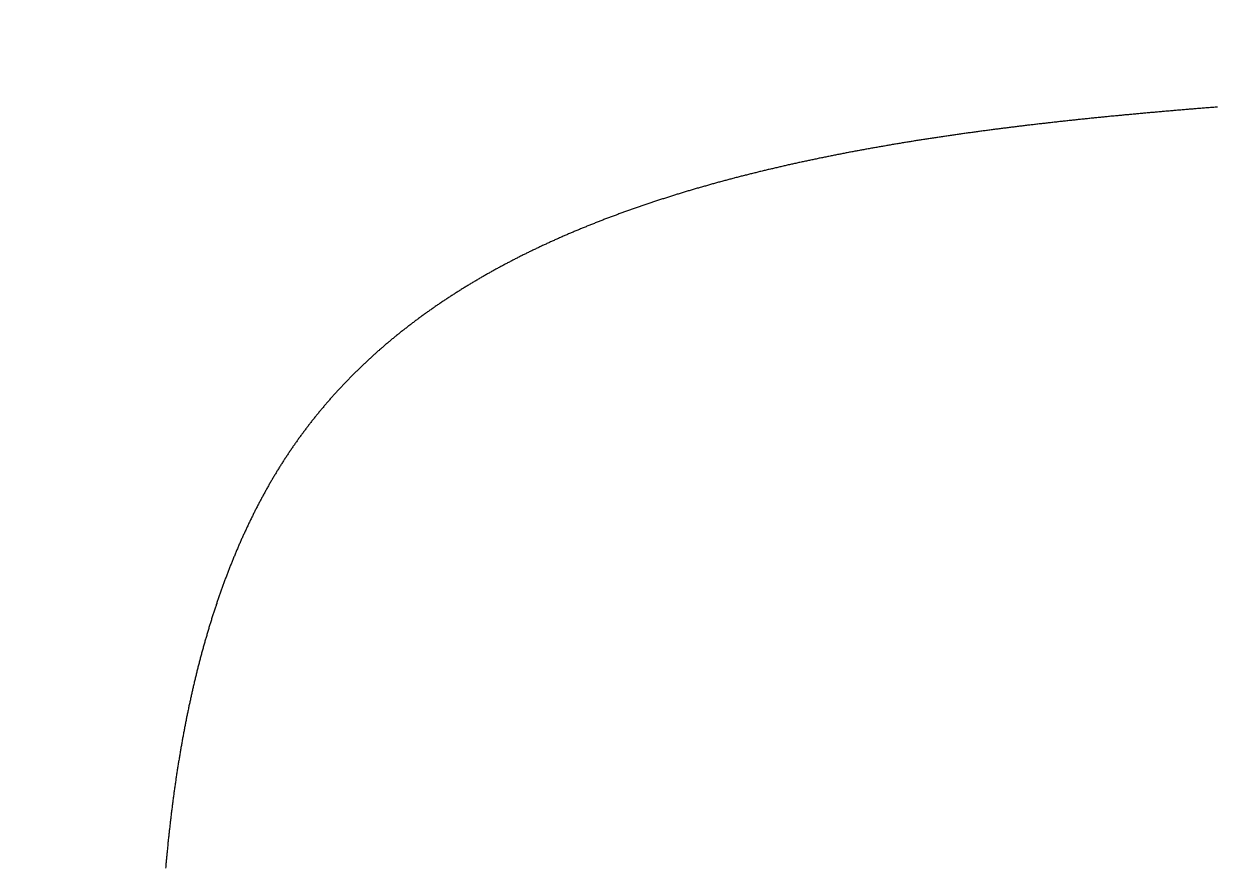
# Model space of a CAD drawing. Header units: millimetres. Extents: x 88 to 97873, y 32 to 55088.
# Drawn here: x 48986.452 to 48988.854, y 5112.467 to 5114.164 of the extents above; entities that cross this region are included whole.
import ezdxf

# ---------------------------------------------------------------- set-up
doc = ezdxf.new("R2010")
doc.units = ezdxf.units.MM
doc.header["$LTSCALE"] = 0.3

msp = doc.modelspace()

# ---------------------------------------------------------------- linework, layer by layer
msp.add_lwpolyline([(48988.8549, 5113.9963), (48988.8525, 5113.9961), (48988.8501, 5113.9959), (48988.8478, 5113.9957), (48988.8454, 5113.9955), (48988.843, 5113.9953), (48988.8407, 5113.9951), (48988.8383, 5113.995), (48988.8359, 5113.9948), (48988.8336, 5113.9946), (48988.8312, 5113.9944), (48988.8288, 5113.9942), (48988.8265, 5113.994), (48988.8241, 5113.9938), (48988.8217, 5113.9936), (48988.8194, 5113.9934), (48988.817, 5113.9933), (48988.8146, 5113.9931), (48988.8123, 5113.9929), (48988.8099, 5113.9927), (48988.8075, 5113.9925), (48988.8052, 5113.9923), (48988.8028, 5113.9921), (48988.8004, 5113.9919), (48988.7981, 5113.9917), (48988.7957, 5113.9915), (48988.7933, 5113.9913), (48988.791, 5113.9911), (48988.7886, 5113.9909), (48988.7862, 5113.9907), (48988.7839, 5113.9905), (48988.7815, 5113.9903), (48988.7791, 5113.9901), (48988.7768, 5113.9899), (48988.7744, 5113.9897), (48988.7721, 5113.9895), (48988.7697, 5113.9893), (48988.7673, 5113.9891), (48988.765, 5113.9889), (48988.7626, 5113.9887), (48988.7603, 5113.9885), (48988.7579, 5113.9883), (48988.7555, 5113.9881), (48988.7532, 5113.9879), (48988.7508, 5113.9877), (48988.7485, 5113.9875), (48988.7461, 5113.9873), (48988.7437, 5113.9871), (48988.7414, 5113.9869), (48988.739, 5113.9867), (48988.7367, 5113.9865), (48988.7343, 5113.9863), (48988.7319, 5113.9861), (48988.7296, 5113.9859), (48988.7272, 5113.9856), (48988.7249, 5113.9854), (48988.7225, 5113.9852), (48988.7202, 5113.985), (48988.7178, 5113.9848), (48988.7154, 5113.9846), (48988.7131, 5113.9844), (48988.7107, 5113.9842), (48988.7084, 5113.984), (48988.706, 5113.9837), (48988.7037, 5113.9835), (48988.7013, 5113.9833), (48988.699, 5113.9831), (48988.6966, 5113.9829), (48988.6943, 5113.9827), (48988.6919, 5113.9825), (48988.6896, 5113.9822), (48988.6872, 5113.982), (48988.6849, 5113.9818), (48988.6825, 5113.9816), (48988.6802, 5113.9814), (48988.6778, 5113.9811), (48988.6755, 5113.9809), (48988.6731, 5113.9807), (48988.6708, 5113.9805), (48988.6684, 5113.9803), (48988.6661, 5113.98), (48988.6637, 5113.9798), (48988.6614, 5113.9796), (48988.659, 5113.9794), (48988.6567, 5113.9791), (48988.6543, 5113.9789), (48988.652, 5113.9787), (48988.6496, 5113.9785), (48988.6473, 5113.9782), (48988.6449, 5113.978), (48988.6426, 5113.9778), (48988.6403, 5113.9776), (48988.6379, 5113.9773), (48988.6356, 5113.9771), (48988.6332, 5113.9769), (48988.6309, 5113.9766), (48988.6285, 5113.9764), (48988.6262, 5113.9762), (48988.6239, 5113.9759), (48988.6215, 5113.9757), (48988.6192, 5113.9755), (48988.6168, 5113.9752), (48988.6145, 5113.975), (48988.6122, 5113.9748), (48988.6098, 5113.9745), (48988.6075, 5113.9743), (48988.6051, 5113.9741), (48988.6028, 5113.9738), (48988.6005, 5113.9736), (48988.5981, 5113.9733), (48988.5958, 5113.9731), (48988.5935, 5113.9729), (48988.5911, 5113.9726), (48988.5888, 5113.9724), (48988.5865, 5113.9721), (48988.5841, 5113.9719), (48988.5818, 5113.9716), (48988.5795, 5113.9714), (48988.5771, 5113.9712), (48988.5748, 5113.9709), (48988.5725, 5113.9707), (48988.5701, 5113.9704), (48988.5678, 5113.9702), (48988.5655, 5113.9699), (48988.5631, 5113.9697), (48988.5608, 5113.9694), (48988.5585, 5113.9692), (48988.5561, 5113.9689), (48988.5538, 5113.9687), (48988.5515, 5113.9684), (48988.5492, 5113.9682), (48988.5468, 5113.9679), (48988.5445, 5113.9677), (48988.5422, 5113.9674), (48988.5399, 5113.9672), (48988.5375, 5113.9669), (48988.5352, 5113.9666), (48988.5329, 5113.9664), (48988.5306, 5113.9661), (48988.5282, 5113.9659), (48988.5259, 5113.9656), (48988.5236, 5113.9653), (48988.5213, 5113.9651), (48988.519, 5113.9648), (48988.5166, 5113.9646), (48988.5143, 5113.9643), (48988.512, 5113.964), (48988.5097, 5113.9638), (48988.5074, 5113.9635), (48988.5051, 5113.9632), (48988.5027, 5113.963), (48988.5004, 5113.9627), (48988.4981, 5113.9624), (48988.4958, 5113.9622), (48988.4935, 5113.9619), (48988.4912, 5113.9616), (48988.4888, 5113.9614), (48988.4865, 5113.9611), (48988.4842, 5113.9608), (48988.4819, 5113.9606), (48988.4796, 5113.9603), (48988.4773, 5113.96), (48988.475, 5113.9597), (48988.4727, 5113.9595), (48988.4704, 5113.9592), (48988.468, 5113.9589), (48988.4657, 5113.9586), (48988.4634, 5113.9583), (48988.4611, 5113.9581), (48988.4588, 5113.9578), (48988.4565, 5113.9575), (48988.4542, 5113.9572), (48988.4519, 5113.9569), (48988.4496, 5113.9567), (48988.4473, 5113.9564), (48988.445, 5113.9561), (48988.4427, 5113.9558), (48988.4404, 5113.9555), (48988.4381, 5113.9552), (48988.4358, 5113.955), (48988.4335, 5113.9547), (48988.4312, 5113.9544), (48988.4289, 5113.9541), (48988.4266, 5113.9538), (48988.4243, 5113.9535), (48988.422, 5113.9532), (48988.4197, 5113.9529), (48988.4174, 5113.9526), (48988.4151, 5113.9523), (48988.4128, 5113.952), (48988.4105, 5113.9517), (48988.4082, 5113.9515), (48988.4059, 5113.9512), (48988.4037, 5113.9509), (48988.4014, 5113.9506), (48988.3991, 5113.9503), (48988.3968, 5113.95), (48988.3945, 5113.9497), (48988.3922, 5113.9494), (48988.3899, 5113.9491), (48988.3876, 5113.9487), (48988.3853, 5113.9484), (48988.3831, 5113.9481), (48988.3808, 5113.9478), (48988.3785, 5113.9475), (48988.3762, 5113.9472), (48988.3739, 5113.9469), (48988.3716, 5113.9466), (48988.3694, 5113.9463), (48988.3671, 5113.946), (48988.3648, 5113.9457), (48988.3625, 5113.9454), (48988.3602, 5113.945), (48988.358, 5113.9447), (48988.3557, 5113.9444), (48988.3534, 5113.9441), (48988.3511, 5113.9438), (48988.3488, 5113.9435), (48988.3466, 5113.9432), (48988.3443, 5113.9428), (48988.342, 5113.9425), (48988.3398, 5113.9422), (48988.3375, 5113.9419), (48988.3352, 5113.9416), (48988.3329, 5113.9412), (48988.3307, 5113.9409), (48988.3284, 5113.9406), (48988.3261, 5113.9403), (48988.3239, 5113.9399), (48988.3216, 5113.9396), (48988.3193, 5113.9393), (48988.3171, 5113.9389), (48988.3148, 5113.9386), (48988.3125, 5113.9383), (48988.3103, 5113.938), (48988.308, 5113.9376), (48988.3057, 5113.9373), (48988.3035, 5113.937), (48988.3012, 5113.9366), (48988.299, 5113.9363), (48988.2967, 5113.9359), (48988.2944, 5113.9356), (48988.2922, 5113.9353), (48988.2899, 5113.9349), (48988.2877, 5113.9346), (48988.2854, 5113.9342), (48988.2832, 5113.9339), (48988.2809, 5113.9336), (48988.2787, 5113.9332), (48988.2764, 5113.9329), (48988.2742, 5113.9325), (48988.2719, 5113.9322), (48988.2697, 5113.9318), (48988.2674, 5113.9315), (48988.2652, 5113.9311), (48988.2629, 5113.9308), (48988.2607, 5113.9304), (48988.2584, 5113.9301), (48988.2562, 5113.9297), (48988.2539, 5113.9294), (48988.2517, 5113.929), (48988.2494, 5113.9287), (48988.2472, 5113.9283), (48988.245, 5113.928), (48988.2427, 5113.9276), (48988.2405, 5113.9272), (48988.2382, 5113.9269), (48988.236, 5113.9265), (48988.2338, 5113.9261), (48988.2315, 5113.9258), (48988.2293, 5113.9254), (48988.227, 5113.9251), (48988.2248, 5113.9247), (48988.2226, 5113.9243), (48988.2204, 5113.924), (48988.2181, 5113.9236), (48988.2159, 5113.9232), (48988.2137, 5113.9228), (48988.2114, 5113.9225), (48988.2092, 5113.9221), (48988.207, 5113.9217), (48988.2047, 5113.9214), (48988.2025, 5113.921), (48988.2003, 5113.9206), (48988.1981, 5113.9202), (48988.1958, 5113.9198), (48988.1936, 5113.9195), (48988.1914, 5113.9191), (48988.1892, 5113.9187), (48988.187, 5113.9183), (48988.1847, 5113.9179), (48988.1825, 5113.9176), (48988.1803, 5113.9172), (48988.1781, 5113.9168), (48988.1759, 5113.9164), (48988.1737, 5113.916), (48988.1715, 5113.9156), (48988.1692, 5113.9152), (48988.167, 5113.9148), (48988.1648, 5113.9144), (48988.1626, 5113.9141), (48988.1604, 5113.9137), (48988.1582, 5113.9133), (48988.156, 5113.9129), (48988.1538, 5113.9125), (48988.1516, 5113.9121), (48988.1494, 5113.9117), (48988.1472, 5113.9113), (48988.145, 5113.9109), (48988.1428, 5113.9105), (48988.1406, 5113.9101), (48988.1384, 5113.9097), (48988.1362, 5113.9093), (48988.134, 5113.9089), (48988.1318, 5113.9084), (48988.1296, 5113.908), (48988.1274, 5113.9076), (48988.1252, 5113.9072), (48988.123, 5113.9068), (48988.1208, 5113.9064), (48988.1186, 5113.906), (48988.1164, 5113.9056), (48988.1142, 5113.9052), (48988.112, 5113.9047), (48988.1098, 5113.9043), (48988.1076, 5113.9039), (48988.1055, 5113.9035), (48988.1033, 5113.9031), (48988.1011, 5113.9026), (48988.0989, 5113.9022), (48988.0967, 5113.9018), (48988.0945, 5113.9014), (48988.0924, 5113.9009), (48988.0902, 5113.9005), (48988.088, 5113.9001), (48988.0858, 5113.8997), (48988.0837, 5113.8992), (48988.0815, 5113.8988), (48988.0793, 5113.8984), (48988.0771, 5113.8979), (48988.075, 5113.8975), (48988.0728, 5113.8971), (48988.0706, 5113.8966), (48988.0684, 5113.8962), (48988.0663, 5113.8957), (48988.0641, 5113.8953), (48988.0619, 5113.8949), (48988.0598, 5113.8944), (48988.0576, 5113.894), (48988.0554, 5113.8935), (48988.0533, 5113.8931), (48988.0511, 5113.8926), (48988.049, 5113.8922), (48988.0468, 5113.8917), (48988.0446, 5113.8913), (48988.0425, 5113.8908), (48988.0403, 5113.8904), (48988.0382, 5113.8899), (48988.036, 5113.8895), (48988.0339, 5113.889), (48988.0317, 5113.8886), (48988.0296, 5113.8881), (48988.0274, 5113.8876), (48988.0253, 5113.8872), (48988.0231, 5113.8867), (48988.021, 5113.8863), (48988.0188, 5113.8858), (48988.0167, 5113.8853), (48988.0145, 5113.8849), (48988.0124, 5113.8844), (48988.0102, 5113.8839), (48988.0081, 5113.8835), (48988.006, 5113.883), (48988.0038, 5113.8825), (48988.0017, 5113.882), (48987.9996, 5113.8816), (48987.9974, 5113.8811), (48987.9953, 5113.8806), (48987.9931, 5113.8801), (48987.991, 5113.8797), (48987.9889, 5113.8792), (48987.9868, 5113.8787), (48987.9846, 5113.8782), (48987.9825, 5113.8777), (48987.9804, 5113.8773), (48987.9782, 5113.8768), (48987.9761, 5113.8763), (48987.974, 5113.8758), (48987.9719, 5113.8753), (48987.9698, 5113.8748), (48987.9676, 5113.8743), (48987.9655, 5113.8738), (48987.9634, 5113.8733), (48987.9613, 5113.8728), (48987.9592, 5113.8723), (48987.957, 5113.8719), (48987.9549, 5113.8714), (48987.9528, 5113.8709), (48987.9507, 5113.8704), (48987.9486, 5113.8698), (48987.9465, 5113.8693), (48987.9444, 5113.8688), (48987.9423, 5113.8683), (48987.9402, 5113.8678), (48987.9381, 5113.8673), (48987.936, 5113.8668), (48987.9339, 5113.8663), (48987.9318, 5113.8658), (48987.9297, 5113.8653), (48987.9276, 5113.8648), (48987.9255, 5113.8642), (48987.9234, 5113.8637), (48987.9213, 5113.8632), (48987.9192, 5113.8627), (48987.9171, 5113.8622), (48987.915, 5113.8616), (48987.9129, 5113.8611), (48987.9108, 5113.8606), (48987.9087, 5113.8601), (48987.9066, 5113.8595), (48987.9045, 5113.859), (48987.9025, 5113.8585), (48987.9004, 5113.858), (48987.8983, 5113.8574), (48987.8962, 5113.8569), (48987.8941, 5113.8564), (48987.892, 5113.8558), (48987.89, 5113.8553), (48987.8879, 5113.8548), (48987.8858, 5113.8542), (48987.8837, 5113.8537), (48987.8817, 5113.8531), (48987.8796, 5113.8526), (48987.8775, 5113.852), (48987.8755, 5113.8515), (48987.8734, 5113.851), (48987.8713, 5113.8504), (48987.8693, 5113.8499), (48987.8672, 5113.8493), (48987.8651, 5113.8488), (48987.8631, 5113.8482), (48987.861, 5113.8476), (48987.8589, 5113.8471), (48987.8569, 5113.8465), (48987.8548, 5113.846), (48987.8528, 5113.8454), (48987.8507, 5113.8449), (48987.8487, 5113.8443), (48987.8466, 5113.8437), (48987.8446, 5113.8432), (48987.8425, 5113.8426), (48987.8405, 5113.842), (48987.8384, 5113.8415), (48987.8364, 5113.8409), (48987.8343, 5113.8403), (48987.8323, 5113.8397), (48987.8302, 5113.8392), (48987.8282, 5113.8386), (48987.8262, 5113.838), (48987.8241, 5113.8374), (48987.8221, 5113.8369), (48987.82, 5113.8363), (48987.818, 5113.8357), (48987.816, 5113.8351), (48987.8139, 5113.8345), (48987.8119, 5113.8339), (48987.8099, 5113.8334), (48987.8078, 5113.8328), (48987.8058, 5113.8322), (48987.8038, 5113.8316), (48987.8018, 5113.831), (48987.7997, 5113.8304), (48987.7977, 5113.8298), (48987.7957, 5113.8292), (48987.7937, 5113.8286), (48987.7917, 5113.828), (48987.7897, 5113.8274), (48987.7876, 5113.8268), (48987.7856, 5113.8262), (48987.7836, 5113.8256), (48987.7816, 5113.825), (48987.7796, 5113.8244), (48987.7776, 5113.8238), (48987.7756, 5113.8232), (48987.7736, 5113.8226), (48987.7716, 5113.8219), (48987.7696, 5113.8213), (48987.7676, 5113.8207), (48987.7656, 5113.8201), (48987.7636, 5113.8195), (48987.7616, 5113.8189), (48987.7596, 5113.8182), (48987.7576, 5113.8176), (48987.7556, 5113.817), (48987.7536, 5113.8164), (48987.7516, 5113.8157), (48987.7496, 5113.8151), (48987.7476, 5113.8145), (48987.7456, 5113.8138), (48987.7436, 5113.8132), (48987.7416, 5113.8126), (48987.7397, 5113.8119), (48987.7377, 5113.8113), (48987.7357, 5113.8107), (48987.7337, 5113.81), (48987.7317, 5113.8094), (48987.7298, 5113.8087), (48987.7278, 5113.8081), (48987.7258, 5113.8075), (48987.7238, 5113.8068), (48987.7219, 5113.8062), (48987.7199, 5113.8055), (48987.7179, 5113.8049), (48987.716, 5113.8042), (48987.714, 5113.8035), (48987.712, 5113.8029), (48987.7101, 5113.8022), (48987.7081, 5113.8016), (48987.7062, 5113.8009), (48987.7042, 5113.8003), (48987.7022, 5113.7996), (48987.7003, 5113.7989), (48987.6983, 5113.7983), (48987.6964, 5113.7976), (48987.6944, 5113.7969), (48987.6925, 5113.7963), (48987.6905, 5113.7956), (48987.6886, 5113.7949), (48987.6866, 5113.7942), (48987.6847, 5113.7936), (48987.6827, 5113.7929), (48987.6808, 5113.7922), (48987.6789, 5113.7915), (48987.6769, 5113.7908), (48987.675, 5113.7902), (48987.6731, 5113.7895), (48987.6711, 5113.7888), (48987.6692, 5113.7881), (48987.6673, 5113.7874), (48987.6653, 5113.7867), (48987.6634, 5113.786), (48987.6615, 5113.7853), (48987.6595, 5113.7846), (48987.6576, 5113.7839), (48987.6557, 5113.7832), (48987.6538, 5113.7825), (48987.6519, 5113.7818), (48987.6499, 5113.7811), (48987.648, 5113.7804), (48987.6461, 5113.7797), (48987.6442, 5113.779), (48987.6423, 5113.7783), (48987.6404, 5113.7776), (48987.6385, 5113.7769), (48987.6366, 5113.7762), (48987.6346, 5113.7755), (48987.6327, 5113.7748), (48987.6308, 5113.774), (48987.6289, 5113.7733), (48987.627, 5113.7726), (48987.6251, 5113.7719), (48987.6232, 5113.7711), (48987.6213, 5113.7704), (48987.6195, 5113.7697), (48987.6176, 5113.769), (48987.6157, 5113.7682), (48987.6138, 5113.7675), (48987.6119, 5113.7668), (48987.61, 5113.766), (48987.6081, 5113.7653), (48987.6062, 5113.7646), (48987.6044, 5113.7638), (48987.6025, 5113.7631), (48987.6006, 5113.7623), (48987.5987, 5113.7616), (48987.5968, 5113.7609), (48987.595, 5113.7601), (48987.5931, 5113.7594), (48987.5912, 5113.7586), (48987.5894, 5113.7579), (48987.5875, 5113.7571), (48987.5856, 5113.7563), (48987.5838, 5113.7556), (48987.5819, 5113.7548), (48987.58, 5113.7541), (48987.5782, 5113.7533), (48987.5763, 5113.7525), (48987.5745, 5113.7518), (48987.5726, 5113.751), (48987.5707, 5113.7502), (48987.5689, 5113.7495), (48987.567, 5113.7487), (48987.5652, 5113.7479), (48987.5633, 5113.7472), (48987.5615, 5113.7464), (48987.5597, 5113.7456), (48987.5578, 5113.7448), (48987.556, 5113.744), (48987.5541, 5113.7433), (48987.5523, 5113.7425), (48987.5505, 5113.7417), (48987.5486, 5113.7409), (48987.5468, 5113.7401), (48987.545, 5113.7393), (48987.5431, 5113.7385), (48987.5413, 5113.7377), (48987.5395, 5113.737), (48987.5376, 5113.7362), (48987.5358, 5113.7354), (48987.534, 5113.7346), (48987.5322, 5113.7338), (48987.5304, 5113.733), (48987.5285, 5113.7321), (48987.5267, 5113.7313), (48987.5249, 5113.7305), (48987.5231, 5113.7297), (48987.5213, 5113.7289), (48987.5195, 5113.7281), (48987.5177, 5113.7273), (48987.5159, 5113.7265), (48987.5141, 5113.7256), (48987.5123, 5113.7248), (48987.5105, 5113.724), (48987.5087, 5113.7232), (48987.5069, 5113.7224), (48987.5051, 5113.7215), (48987.5033, 5113.7207), (48987.5015, 5113.7199), (48987.4997, 5113.719), (48987.4979, 5113.7182), (48987.4961, 5113.7174), (48987.4943, 5113.7165), (48987.4925, 5113.7157), (48987.4908, 5113.7149), (48987.489, 5113.714), (48987.4872, 5113.7132), (48987.4854, 5113.7123), (48987.4837, 5113.7115), (48987.4819, 5113.7106), (48987.4801, 5113.7098), (48987.4783, 5113.7089), (48987.4766, 5113.7081), (48987.4748, 5113.7072), (48987.473, 5113.7064), (48987.4713, 5113.7055), (48987.4695, 5113.7047), (48987.4677, 5113.7038), (48987.466, 5113.7029), (48987.4642, 5113.7021), (48987.4625, 5113.7012), (48987.4607, 5113.7003), (48987.459, 5113.6995), (48987.4572, 5113.6986), (48987.4555, 5113.6977), (48987.4537, 5113.6968), (48987.452, 5113.696), (48987.4502, 5113.6951), (48987.4485, 5113.6942), (48987.4468, 5113.6933), (48987.445, 5113.6924), (48987.4433, 5113.6916), (48987.4415, 5113.6907), (48987.4398, 5113.6898), (48987.4381, 5113.6889), (48987.4364, 5113.688), (48987.4346, 5113.6871), (48987.4329, 5113.6862), (48987.4312, 5113.6853), (48987.4295, 5113.6844), (48987.4277, 5113.6835), (48987.426, 5113.6826), (48987.4243, 5113.6817), (48987.4226, 5113.6808), (48987.4209, 5113.6799), (48987.4192, 5113.679), (48987.4175, 5113.6781), (48987.4157, 5113.6771), (48987.414, 5113.6762), (48987.4123, 5113.6753), (48987.4106, 5113.6744), (48987.4089, 5113.6735), (48987.4072, 5113.6725), (48987.4055, 5113.6716), (48987.4038, 5113.6707), (48987.4021, 5113.6698), (48987.4005, 5113.6688), (48987.3988, 5113.6679), (48987.3971, 5113.667), (48987.3954, 5113.666), (48987.3937, 5113.6651), (48987.392, 5113.6642), (48987.3903, 5113.6632), (48987.3887, 5113.6623), (48987.387, 5113.6613), (48987.3853, 5113.6604), (48987.3836, 5113.6594), (48987.382, 5113.6585), (48987.3803, 5113.6575), (48987.3786, 5113.6566), (48987.377, 5113.6556), (48987.3753, 5113.6547), (48987.3736, 5113.6537), (48987.372, 5113.6528), (48987.3703, 5113.6518), (48987.3687, 5113.6508), (48987.367, 5113.6499), (48987.3653, 5113.6489), (48987.3637, 5113.6479), (48987.362, 5113.6469), (48987.3604, 5113.646), (48987.3587, 5113.645), (48987.3571, 5113.644), (48987.3555, 5113.643), (48987.3538, 5113.6421), (48987.3522, 5113.6411), (48987.3505, 5113.6401), (48987.3489, 5113.6391), (48987.3473, 5113.6381), (48987.3456, 5113.6371), (48987.344, 5113.6361), (48987.3424, 5113.6351), (48987.3408, 5113.6342), (48987.3391, 5113.6332), (48987.3375, 5113.6322), (48987.3359, 5113.6312), (48987.3343, 5113.6302), (48987.3327, 5113.6291), (48987.3311, 5113.6281), (48987.3294, 5113.6271), (48987.3278, 5113.6261), (48987.3262, 5113.6251), (48987.3246, 5113.6241), (48987.323, 5113.6231), (48987.3214, 5113.6221), (48987.3198, 5113.621), (48987.3182, 5113.62), (48987.3166, 5113.619), (48987.315, 5113.618), (48987.3134, 5113.6169), (48987.3118, 5113.6159), (48987.3102, 5113.6149), (48987.3087, 5113.6138), (48987.3071, 5113.6128), (48987.3055, 5113.6118), (48987.3039, 5113.6107), (48987.3023, 5113.6097), (48987.3008, 5113.6087), (48987.2992, 5113.6076), (48987.2976, 5113.6066), (48987.296, 5113.6055), (48987.2945, 5113.6045), (48987.2929, 5113.6034), (48987.2913, 5113.6024), (48987.2898, 5113.6013), (48987.2882, 5113.6002), (48987.2866, 5113.5992), (48987.2851, 5113.5981), (48987.2835, 5113.5971), (48987.282, 5113.596), (48987.2804, 5113.5949), (48987.2789, 5113.5939), (48987.2773, 5113.5928), (48987.2758, 5113.5917), (48987.2742, 5113.5906), (48987.2727, 5113.5896), (48987.2712, 5113.5885), (48987.2696, 5113.5874), (48987.2681, 5113.5863), (48987.2665, 5113.5852), (48987.265, 5113.5841), (48987.2635, 5113.583), (48987.262, 5113.582), (48987.2604, 5113.5809), (48987.2589, 5113.5798), (48987.2574, 5113.5787), (48987.2559, 5113.5776), (48987.2543, 5113.5765), (48987.2528, 5113.5754), (48987.2513, 5113.5743), (48987.2498, 5113.5732), (48987.2483, 5113.572), (48987.2468, 5113.5709), (48987.2453, 5113.5698), (48987.2438, 5113.5687), (48987.2423, 5113.5676), (48987.2408, 5113.5665), (48987.2393, 5113.5654), (48987.2378, 5113.5642), (48987.2363, 5113.5631), (48987.2348, 5113.562), (48987.2333, 5113.5608), (48987.2318, 5113.5597), (48987.2303, 5113.5586), (48987.2289, 5113.5574), (48987.2274, 5113.5563), (48987.2259, 5113.5552), (48987.2244, 5113.554), (48987.2229, 5113.5529), (48987.2215, 5113.5517), (48987.22, 5113.5506), (48987.2185, 5113.5494), (48987.2171, 5113.5483), (48987.2156, 5113.5471), (48987.2141, 5113.546), (48987.2127, 5113.5448), (48987.2112, 5113.5437), (48987.2098, 5113.5425), (48987.2083, 5113.5413), (48987.2069, 5113.5402), (48987.2054, 5113.539), (48987.204, 5113.5378), (48987.2025, 5113.5367), (48987.2011, 5113.5355), (48987.1996, 5113.5343), (48987.1982, 5113.5331), (48987.1967, 5113.532), (48987.1953, 5113.5308), (48987.1939, 5113.5296), (48987.1925, 5113.5284), (48987.191, 5113.5272), (48987.1896, 5113.526), (48987.1882, 5113.5248), (48987.1867, 5113.5237), (48987.1853, 5113.5225), (48987.1839, 5113.5213), (48987.1825, 5113.5201), (48987.1811, 5113.5189), (48987.1797, 5113.5177), (48987.1783, 5113.5164), (48987.1768, 5113.5152), (48987.1754, 5113.514), (48987.174, 5113.5128), (48987.1726, 5113.5116), (48987.1712, 5113.5104), (48987.1698, 5113.5092), (48987.1684, 5113.5079), (48987.1671, 5113.5067), (48987.1657, 5113.5055), (48987.1643, 5113.5043), (48987.1629, 5113.503), (48987.1615, 5113.5018), (48987.1601, 5113.5006), (48987.1587, 5113.4993), (48987.1574, 5113.4981), (48987.156, 5113.4969), (48987.1546, 5113.4956), (48987.1533, 5113.4944), (48987.1519, 5113.4931), (48987.1505, 5113.4919), (48987.1492, 5113.4906), (48987.1478, 5113.4894), (48987.1464, 5113.4881), (48987.1451, 5113.4869), (48987.1437, 5113.4856), (48987.1424, 5113.4843), (48987.141, 5113.4831), (48987.1397, 5113.4818), (48987.1383, 5113.4805), (48987.137, 5113.4793), (48987.1356, 5113.478), (48987.1343, 5113.4767), (48987.133, 5113.4755), (48987.1316, 5113.4742), (48987.1303, 5113.4729), (48987.129, 5113.4716), (48987.1276, 5113.4703), (48987.1263, 5113.469), (48987.125, 5113.4678), (48987.1237, 5113.4665), (48987.1223, 5113.4652), (48987.121, 5113.4639), (48987.1197, 5113.4626), (48987.1184, 5113.4613), (48987.1171, 5113.46), (48987.1158, 5113.4587), (48987.1145, 5113.4574), (48987.1132, 5113.4561), (48987.1119, 5113.4547), (48987.1106, 5113.4534), (48987.1093, 5113.4521), (48987.108, 5113.4508), (48987.1067, 5113.4495), (48987.1054, 5113.4482), (48987.1041, 5113.4468), (48987.1028, 5113.4455), (48987.1015, 5113.4442), (48987.1002, 5113.4428), (48987.099, 5113.4415), (48987.0977, 5113.4402), (48987.0964, 5113.4388), (48987.0951, 5113.4375), (48987.0939, 5113.4362), (48987.0926, 5113.4348), (48987.0913, 5113.4335), (48987.0901, 5113.4321), (48987.0888, 5113.4308), (48987.0876, 5113.4294), (48987.0863, 5113.4281), (48987.085, 5113.4267), (48987.0838, 5113.4253), (48987.0825, 5113.424), (48987.0813, 5113.4226), (48987.0801, 5113.4213), (48987.0788, 5113.4199), (48987.0776, 5113.4185), (48987.0763, 5113.4171), (48987.0751, 5113.4158), (48987.0739, 5113.4144), (48987.0726, 5113.413), (48987.0714, 5113.4116), (48987.0702, 5113.4103), (48987.069, 5113.4089), (48987.0677, 5113.4075), (48987.0665, 5113.4061), (48987.0653, 5113.4047), (48987.0641, 5113.4033), (48987.0629, 5113.4019), (48987.0617, 5113.4005), (48987.0605, 5113.3991), (48987.0593, 5113.3977), (48987.058, 5113.3963), (48987.0568, 5113.3949), (48987.0557, 5113.3935), (48987.0545, 5113.3921), (48987.0533, 5113.3906), (48987.0521, 5113.3892), (48987.0509, 5113.3878), (48987.0497, 5113.3864), (48987.0485, 5113.385), (48987.0473, 5113.3835), (48987.0462, 5113.3821), (48987.045, 5113.3807), (48987.0438, 5113.3792), (48987.0426, 5113.3778), (48987.0415, 5113.3764), (48987.0403, 5113.3749), (48987.0391, 5113.3735), (48987.038, 5113.372), (48987.0368, 5113.3706), (48987.0357, 5113.3691), (48987.0345, 5113.3677), (48987.0333, 5113.3662), (48987.0322, 5113.3648), (48987.031, 5113.3633), (48987.0299, 5113.3618), (48987.0288, 5113.3604), (48987.0276, 5113.3589), (48987.0265, 5113.3574), (48987.0253, 5113.356), (48987.0242, 5113.3545), (48987.0231, 5113.353), (48987.022, 5113.3516), (48987.0208, 5113.3501), (48987.0197, 5113.3486), (48987.0186, 5113.3471), (48987.0175, 5113.3456), (48987.0164, 5113.3441), (48987.0152, 5113.3426), (48987.0141, 5113.3411), (48987.013, 5113.3396), (48987.0119, 5113.3381), (48987.0108, 5113.3366), (48987.0097, 5113.3351), (48987.0086, 5113.3336), (48987.0075, 5113.3321), (48987.0064, 5113.3306), (48987.0053, 5113.3291), (48987.0042, 5113.3276), (48987.0032, 5113.3261), (48987.0021, 5113.3246), (48987.001, 5113.323), (48986.9999, 5113.3215), (48986.9988, 5113.32), (48986.9978, 5113.3184), (48986.9967, 5113.3169), (48986.9956, 5113.3154), (48986.9946, 5113.3138), (48986.9935, 5113.3123), (48986.9924, 5113.3108), (48986.9914, 5113.3092), (48986.9903, 5113.3077), (48986.9893, 5113.3061), (48986.9882, 5113.3046), (48986.9872, 5113.303), (48986.9861, 5113.3015), (48986.9851, 5113.2999), (48986.984, 5113.2983), (48986.983, 5113.2968), (48986.9819, 5113.2952), (48986.9809, 5113.2936), (48986.9799, 5113.2921), (48986.9789, 5113.2905), (48986.9778, 5113.2889), (48986.9768, 5113.2874), (48986.9758, 5113.2858), (48986.9748, 5113.2842), (48986.9737, 5113.2826), (48986.9727, 5113.281), (48986.9717, 5113.2794), (48986.9707, 5113.2778), (48986.9697, 5113.2762), (48986.9687, 5113.2747), (48986.9677, 5113.2731), (48986.9667, 5113.2715), (48986.9657, 5113.2698), (48986.9647, 5113.2682), (48986.9637, 5113.2666), (48986.9627, 5113.265), (48986.9617, 5113.2634), (48986.9608, 5113.2618), (48986.9598, 5113.2602), (48986.9588, 5113.2586), (48986.9578, 5113.2569), (48986.9568, 5113.2553), (48986.9559, 5113.2537), (48986.9549, 5113.2521), (48986.9539, 5113.2504), (48986.953, 5113.2488), (48986.952, 5113.2472), (48986.9511, 5113.2455), (48986.9501, 5113.2439), (48986.9491, 5113.2422), (48986.9482, 5113.2406), (48986.9472, 5113.2389), (48986.9463, 5113.2373), (48986.9453, 5113.2356), (48986.9444, 5113.234), (48986.9435, 5113.2323), (48986.9425, 5113.2307), (48986.9416, 5113.229), (48986.9407, 5113.2274), (48986.9397, 5113.2257), (48986.9388, 5113.224), (48986.9379, 5113.2224), (48986.937, 5113.2207), (48986.936, 5113.219), (48986.9351, 5113.2173), (48986.9342, 5113.2157), (48986.9333, 5113.214), (48986.9324, 5113.2123), (48986.9315, 5113.2106), (48986.9306, 5113.2089), (48986.9297, 5113.2072), (48986.9287, 5113.2055), (48986.9278, 5113.2038), (48986.927, 5113.2021), (48986.9261, 5113.2005), (48986.9252, 5113.1988), (48986.9243, 5113.197), (48986.9234, 5113.1953), (48986.9225, 5113.1936), (48986.9216, 5113.1919), (48986.9207, 5113.1902), (48986.9199, 5113.1885), (48986.919, 5113.1868), (48986.9181, 5113.1851), (48986.9172, 5113.1834), (48986.9164, 5113.1816), (48986.9155, 5113.1799), (48986.9146, 5113.1782), (48986.9138, 5113.1765), (48986.9129, 5113.1747), (48986.9121, 5113.173), (48986.9112, 5113.1713), (48986.9104, 5113.1695), (48986.9095, 5113.1678), (48986.9087, 5113.166), (48986.9078, 5113.1643), (48986.907, 5113.1626), (48986.9061, 5113.1608), (48986.9053, 5113.1591), (48986.9045, 5113.1573), (48986.9036, 5113.1556), (48986.9028, 5113.1538), (48986.902, 5113.152), (48986.9011, 5113.1503), (48986.9003, 5113.1485), (48986.8995, 5113.1468), (48986.8987, 5113.145), (48986.8978, 5113.1432), (48986.897, 5113.1415), (48986.8962, 5113.1397), (48986.8954, 5113.1379), (48986.8946, 5113.1361), (48986.8938, 5113.1344), (48986.893, 5113.1326), (48986.8922, 5113.1308), (48986.8914, 5113.129), (48986.8906, 5113.1272), (48986.8898, 5113.1254), (48986.889, 5113.1236), (48986.8882, 5113.1219), (48986.8874, 5113.1201), (48986.8866, 5113.1183), (48986.8859, 5113.1165), (48986.8851, 5113.1147), (48986.8843, 5113.1129), (48986.8835, 5113.1111), (48986.8827, 5113.1093), (48986.882, 5113.1075), (48986.8812, 5113.1056), (48986.8804, 5113.1038), (48986.8797, 5113.102), (48986.8789, 5113.1002), (48986.8781, 5113.0984), (48986.8774, 5113.0966), (48986.8766, 5113.0947), (48986.8759, 5113.0929), (48986.8751, 5113.0911), (48986.8744, 5113.0893), (48986.8736, 5113.0874), (48986.8729, 5113.0856), (48986.8721, 5113.0838), (48986.8714, 5113.0819), (48986.8706, 5113.0801), (48986.8699, 5113.0783), (48986.8692, 5113.0764), (48986.8684, 5113.0746), (48986.8677, 5113.0727), (48986.867, 5113.0709), (48986.8663, 5113.069), (48986.8655, 5113.0672), (48986.8648, 5113.0653), (48986.8641, 5113.0635), (48986.8634, 5113.0616), (48986.8627, 5113.0598), (48986.862, 5113.0579), (48986.8612, 5113.0561), (48986.8605, 5113.0542), (48986.8598, 5113.0523), (48986.8591, 5113.0505), (48986.8584, 5113.0486), (48986.8577, 5113.0467), (48986.857, 5113.0448), (48986.8563, 5113.043), (48986.8556, 5113.0411), (48986.8549, 5113.0392), (48986.8543, 5113.0373), (48986.8536, 5113.0355), (48986.8529, 5113.0336), (48986.8522, 5113.0317), (48986.8515, 5113.0298), (48986.8508, 5113.0279), (48986.8502, 5113.026), (48986.8495, 5113.0241), (48986.8488, 5113.0222), (48986.8481, 5113.0203), (48986.8475, 5113.0184), (48986.8468, 5113.0165), (48986.8461, 5113.0146), (48986.8455, 5113.0127), (48986.8448, 5113.0108), (48986.8442, 5113.0089), (48986.8435, 5113.007), (48986.8429, 5113.0051), (48986.8422, 5113.0032), (48986.8416, 5113.0013), (48986.8409, 5112.9994), (48986.8403, 5112.9975), (48986.8396, 5112.9955), (48986.839, 5112.9936), (48986.8384, 5112.9917), (48986.8377, 5112.9898), (48986.8371, 5112.9879), (48986.8364, 5112.9859), (48986.8358, 5112.984), (48986.8352, 5112.9821), (48986.8346, 5112.9801), (48986.8339, 5112.9782), (48986.8333, 5112.9763), (48986.8327, 5112.9743), (48986.8321, 5112.9724), (48986.8315, 5112.9704), (48986.8309, 5112.9685), (48986.8302, 5112.9666), (48986.8296, 5112.9646), (48986.829, 5112.9627), (48986.8284, 5112.9607), (48986.8278, 5112.9588), (48986.8272, 5112.9568), (48986.8266, 5112.9549), (48986.826, 5112.9529), (48986.8254, 5112.9509), (48986.8248, 5112.949), (48986.8242, 5112.947), (48986.8236, 5112.9451), (48986.8231, 5112.9431), (48986.8225, 5112.9411), (48986.8219, 5112.9392), (48986.8213, 5112.9372), (48986.8207, 5112.9352), (48986.8202, 5112.9333), (48986.8196, 5112.9313), (48986.819, 5112.9293), (48986.8184, 5112.9273), (48986.8179, 5112.9254), (48986.8173, 5112.9234), (48986.8167, 5112.9214), (48986.8162, 5112.9194), (48986.8156, 5112.9174), (48986.8151, 5112.9154), (48986.8145, 5112.9135), (48986.8139, 5112.9115), (48986.8134, 5112.9095), (48986.8128, 5112.9075), (48986.8123, 5112.9055), (48986.8117, 5112.9035), (48986.8112, 5112.9015), (48986.8107, 5112.8995), (48986.8101, 5112.8975), (48986.8096, 5112.8955), (48986.809, 5112.8935), (48986.8085, 5112.8915), (48986.808, 5112.8895), (48986.8074, 5112.8875), (48986.8069, 5112.8855), (48986.8064, 5112.8834), (48986.8059, 5112.8814), (48986.8053, 5112.8794), (48986.8048, 5112.8774), (48986.8043, 5112.8754), (48986.8038, 5112.8734), (48986.8033, 5112.8714), (48986.8027, 5112.8693), (48986.8022, 5112.8673), (48986.8017, 5112.8653), (48986.8012, 5112.8633), (48986.8007, 5112.8612), (48986.8002, 5112.8592), (48986.7997, 5112.8572), (48986.7992, 5112.8551), (48986.7987, 5112.8531), (48986.7982, 5112.8511), (48986.7977, 5112.849), (48986.7972, 5112.847), (48986.7967, 5112.845), (48986.7962, 5112.8429), (48986.7958, 5112.8409), (48986.7953, 5112.8388), (48986.7948, 5112.8368), (48986.7943, 5112.8347), (48986.7938, 5112.8327), (48986.7933, 5112.8306), (48986.7929, 5112.8286), (48986.7924, 5112.8265), (48986.7919, 5112.8245), (48986.7915, 5112.8224), (48986.791, 5112.8204), (48986.7905, 5112.8183), (48986.7901, 5112.8163), (48986.7896, 5112.8142), (48986.7891, 5112.8121), (48986.7887, 5112.8101), (48986.7882, 5112.808), (48986.7878, 5112.806), (48986.7873, 5112.8039), (48986.7869, 5112.8018), (48986.7864, 5112.7998), (48986.786, 5112.7977), (48986.7855, 5112.7956), (48986.7851, 5112.7935), (48986.7846, 5112.7915), (48986.7842, 5112.7894), (48986.7838, 5112.7873), (48986.7833, 5112.7852), (48986.7829, 5112.7831), (48986.7824, 5112.7811), (48986.782, 5112.779), (48986.7816, 5112.7769), (48986.7812, 5112.7748), (48986.7807, 5112.7727), (48986.7803, 5112.7706), (48986.7799, 5112.7685), (48986.7795, 5112.7665), (48986.779, 5112.7644), (48986.7786, 5112.7623), (48986.7782, 5112.7602), (48986.7778, 5112.7581), (48986.7774, 5112.756), (48986.777, 5112.7539), (48986.7766, 5112.7518), (48986.7762, 5112.7497), (48986.7758, 5112.7476), (48986.7754, 5112.7455), (48986.775, 5112.7434), (48986.7746, 5112.7413), (48986.7742, 5112.7392), (48986.7738, 5112.7371), (48986.7734, 5112.7349), (48986.773, 5112.7328), (48986.7726, 5112.7307), (48986.7722, 5112.7286), (48986.7718, 5112.7265), (48986.7714, 5112.7244), (48986.7711, 5112.7223), (48986.7707, 5112.7201), (48986.7703, 5112.718), (48986.7699, 5112.7159), (48986.7695, 5112.7138), (48986.7692, 5112.7117), (48986.7688, 5112.7095), (48986.7684, 5112.7074), (48986.7681, 5112.7053), (48986.7677, 5112.7032), (48986.7673, 5112.701), (48986.767, 5112.6989), (48986.7666, 5112.6968), (48986.7662, 5112.6946), (48986.7659, 5112.6925), (48986.7655, 5112.6904), (48986.7652, 5112.6882), (48986.7648, 5112.6861), (48986.7645, 5112.684), (48986.7641, 5112.6818), (48986.7638, 5112.6797), (48986.7634, 5112.6775), (48986.7631, 5112.6754), (48986.7627, 5112.6733), (48986.7624, 5112.6711), (48986.762, 5112.669), (48986.7617, 5112.6668), (48986.7614, 5112.6647), (48986.761, 5112.6625), (48986.7607, 5112.6604), (48986.7604, 5112.6582), (48986.76, 5112.6561), (48986.7597, 5112.6539), (48986.7594, 5112.6518), (48986.7591, 5112.6496), (48986.7587, 5112.6475), (48986.7584, 5112.6453), (48986.7581, 5112.6431), (48986.7578, 5112.641), (48986.7575, 5112.6388), (48986.7572, 5112.6367), (48986.7568, 5112.6345), (48986.7565, 5112.6323), (48986.7562, 5112.6302), (48986.7559, 5112.628), (48986.7556, 5112.6258), (48986.7553, 5112.6237), (48986.755, 5112.6215), (48986.7547, 5112.6193), (48986.7544, 5112.6172), (48986.7541, 5112.615), (48986.7538, 5112.6128), (48986.7535, 5112.6106), (48986.7532, 5112.6085), (48986.7529, 5112.6063), (48986.7526, 5112.6041), (48986.7523, 5112.6019), (48986.7521, 5112.5997), (48986.7518, 5112.5976), (48986.7515, 5112.5954), (48986.7512, 5112.5932), (48986.7509, 5112.591), (48986.7507, 5112.5888), (48986.7504, 5112.5867), (48986.7501, 5112.5845), (48986.7498, 5112.5823), (48986.7496, 5112.5801), (48986.7493, 5112.5779), (48986.749, 5112.5757), (48986.7487, 5112.5735), (48986.7485, 5112.5713), (48986.7482, 5112.5691), (48986.748, 5112.5669), (48986.7477, 5112.5648), (48986.7474, 5112.5626), (48986.7472, 5112.5604), (48986.7469, 5112.5582), (48986.7467, 5112.556), (48986.7464, 5112.5538), (48986.7462, 5112.5516), (48986.7459, 5112.5494), (48986.7457, 5112.5472), (48986.7454, 5112.545), (48986.7452, 5112.5428), (48986.7449, 5112.5406), (48986.7447, 5112.5383), (48986.7444, 5112.5361), (48986.7442, 5112.5339), (48986.744, 5112.5317), (48986.7437, 5112.5295), (48986.7435, 5112.5273), (48986.7433, 5112.5251), (48986.743, 5112.5229), (48986.7428, 5112.5207), (48986.7426, 5112.5185), (48986.7423, 5112.5163), (48986.7421, 5112.514), (48986.7419, 5112.5118), (48986.7417, 5112.5096), (48986.7414, 5112.5074), (48986.7412, 5112.5052), (48986.741, 5112.503), (48986.7408, 5112.5007), (48986.7406, 5112.4985), (48986.7404, 5112.4963), (48986.7401, 5112.4941), (48986.7399, 5112.4918), (48986.7397, 5112.4896), (48986.7395, 5112.4874), (48986.7393, 5112.4852), (48986.7391, 5112.4829), (48986.7389, 5112.4807), (48986.7387, 5112.4785), (48986.7385, 5112.4763), (48986.7383, 5112.474), (48986.7381, 5112.4718), (48986.7379, 5112.4696), (48986.7377, 5112.4673), (48986.7375, 5112.4651)])
for radius in [18.5479, 14.363, 11.4141]:
    msp.add_circle((48991.3414, 5118.9657), radius)

doc.saveas('drawing.dxf')
